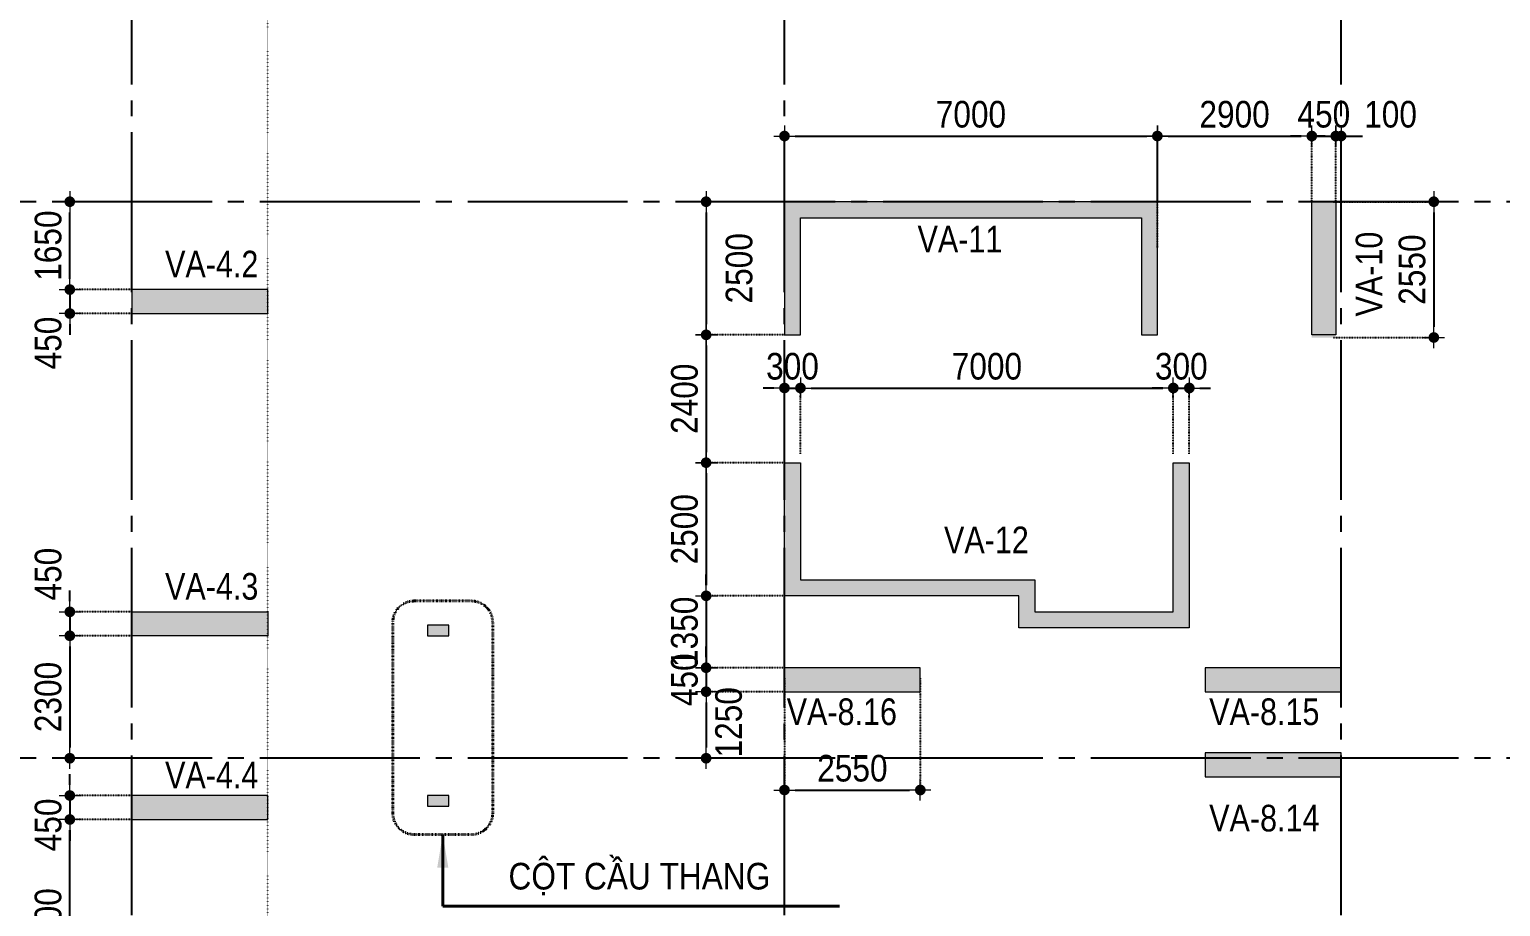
# Model space of a CAD drawing. Header units: millimetres. Extents: x -3973692 to -2843767, y 592734 to 838475.
# Drawn here: x -3750420 to -3722801, y 737796 to 754266 of the extents above; entities that cross this region are included whole.
import ezdxf
from ezdxf.enums import TextEntityAlignment as Align

# ---------------------------------------------------------------- set-up
doc = ezdxf.new("R2010")
doc.units = ezdxf.units.MM
doc.header["$MEASUREMENT"] = 0
doc.header["$PDMODE"] = 3
doc.header["$PDSIZE"] = -20
for name, pattern in [('CHG_XX_Luoi truc$0$MB_Luoi truc$0$Center101', [13, 10, -1, 1, -1]), ('DIVIDE2', [15.875, 6.35, -3.175, 0, -3.175, 0, -3.175]), ('DOT2', [0.125, 0, -0.125]), ('HIDDEN5', [2.8375, 1.25, -1.5875])]:
    doc.linetypes.add(name, pattern=pattern)
doc.layers.get('0').update_dxf_attribs({"lineweight": 9})
doc.layers.get('Defpoints').update_dxf_attribs({"color": 10, "lineweight": 0})
for name, color, linetype, lineweight in [("'S_General_Dim_1", 1, 'Continuous', 18), ("'S_General_Divide_3 Intermediate", 3, 'DIVIDE2', 40), ("'S_General_Text_2_Normal", 2, 'Continuous', 25), ('CHG_XX_Cot_Ham 1$0$Ap0302_PC', 150, 'Continuous', 9), ('CHG_XX_Cot_Ham 1$0$Ap0302_PC @ 1', 150, 'Continuous', 9), ('CHG_XX_Cot_Ham 1$0$Ap0302_PC @ 150 VP1', 150, 'Continuous', 9), ('CHG_XX_Cot_Ham 1$0$Ap0302_PC @ 150 VP2', 150, 'Continuous', 9), ('CHG_XX_Cot_Ham 1$0$Ap0302_PC @ 150 VP3', 150, 'Continuous', 9), ('CHG_XX_Cot_Ham 1$0$Ap0302_PC @ 150 VP4', 150, 'Continuous', 9), ('CHG_XX_Cot_Ham 1$0$Ap0302_PC @ 150 VP5', 150, 'Continuous', 9), ('CHG_XX_Cot_Ham 1$0$Ap0302_PC @ 150 VP6', 150, 'Continuous', 9), ('CHG_XX_Cot_Ham 1$0$Ap0302_PC @ 150 VP7', 150, 'Continuous', 9), ('CHG_XX_Cot_Ham 1$0$Ap0302_PC @ 150 VP8', 150, 'Continuous', 9), ('CHG_XX_Cot_Ham 1$0$Ap0302_PC @ 150 VP9', 150, 'Continuous', 9), ('CHG_XX_Cot_Ham 1$0$Ap0302_PC @ 150 VPModel', 150, 'Continuous', 9), ('CHG_XX_Cot_Ham 1$0$Ap0311_H', 8, 'Continuous', 15), ('CHG_XX_Cot_Ham 1$0$KTV', 47, 'Continuous', 9), ('KTH', 154, 'Continuous', 9), ('TEXT', 7, 'Continuous', 15)]:
    doc.layers.add(name, color=color, linetype=linetype, lineweight=lineweight)
for name, color, linetype in [('CHG_XX_Cot_Ham 1$0$mb_cot tang 1-3$0$Concrete Line', 6, 'Continuous'), ('CHG_XX_Luoi truc$0$Grid', 34, 'Continuous'), ('CHG_XX_Luoi truc$0$Grid Line', 251, 'CHG_XX_Luoi truc$0$MB_Luoi truc$0$Center101'), ('dim', 1, 'Continuous')]:
    doc.layers.add(name, color=color, linetype=linetype)
doc.styles.add('arial', font='arial.ttf', dxfattribs={"width": 0.85})
doc.styles.add('CHG_XX_Luoi truc$0$MB_Luoi truc$0$Grid A-F$0$VNI-HelveCB', font='')
doc.styles.add('TTP-HelCon', font='')
doc.styles.get('CHG_XX_Luoi truc$0$MB_Luoi truc$0$Grid A-F$0$VNI-HelveCB').set_extended_font_data('VNI-Helve-Condense', bold=True)
doc.styles.get('TTP-HelCon').set_extended_font_data('VNI-Helve-Condense')
doc.dimstyles.new('200', dxfattribs={"dimscale": 200, "dimtxt": 2.5, "dimasz": 1, "dimexe": 0, "dimexo": 0, "dimgap": 0.75, "dimtad": 1, "dimdec": 0, "dimrnd": 10, "dimzin": 9, "dimdsep": 46, "dimtxsty": 'arial', "dimblk1": 'DIMDOT', "dimblk2": 'DIMDOT', "dimsah": 1, "dimcen": 2, "dimdle": 3, "dimclre": 8, "dimclrt": 2, "dimadec": 0, "dimazin": 0, "dimtfac": 1, "dimtdec": 0, "dimtix": 1, "dimtmove": 2, "dimatfit": 3, "dimldrblk": 'DIMPIJL', "dimfxl": 1, "dimtvp": 1.8, "dimtolj": 1, "dimtzin": 0, "dimarcsym": 0})
doc.dimstyles.new('RHE_50', dxfattribs={"dimscale": 50, "dimtxt": 2.5, "dimasz": 1, "dimexe": 0, "dimexo": 0, "dimgap": 0.75, "dimtad": 1, "dimdec": 0, "dimzin": 9, "dimdsep": 46, "dimtxsty": 'arial', "dimblk1": 'DIMDOT', "dimblk2": 'DIMDOT', "dimsah": 1, "dimcen": 2, "dimdle": 3, "dimclre": 8, "dimclrt": 2, "dimadec": 0, "dimazin": 0, "dimtfac": 1, "dimtdec": 0, "dimtix": 1, "dimtmove": 2, "dimatfit": 3, "dimldrblk": 'DIMPIJL', "dimfxl": 1, "dimtvp": 1.8, "dimtolj": 1, "dimtzin": 0, "dimarcsym": 0})

# ---------------------------------------------------------------- blocks, each defined once
blk = doc.blocks.new('*U2841')
at = {"layer": 'CHG_XX_Luoi truc$0$Grid Line'}
blk.add_line((0, 0), (0, 608), dxfattribs=at)
at = {"layer": 'CHG_XX_Luoi truc$0$Grid', "lineweight": -2, "style": 'CHG_XX_Luoi truc$0$MB_Luoi truc$0$Grid A-F$0$VNI-HelveCB'}
for tag, p in [('GRIDSUB', (0, 617)), ('GRID', (0, -9))]:
    blk.add_attdef(tag, text='', height=5, dxfattribs=at).set_placement(p, align=Align.MIDDLE)
blk = doc.blocks.new('*U2842')
at = {"layer": 'CHG_XX_Luoi truc$0$Grid Line'}
blk.add_line((0, 0), (0, 608), dxfattribs=at)
at = {"layer": 'CHG_XX_Luoi truc$0$Grid', "lineweight": -2, "style": 'CHG_XX_Luoi truc$0$MB_Luoi truc$0$Grid A-F$0$VNI-HelveCB'}
for tag, p in [('GRIDSUB', (0, 617)), ('GRID', (0, -9))]:
    blk.add_attdef(tag, text='', height=5, dxfattribs=at).set_placement(p, align=Align.MIDDLE)
blk = doc.blocks.new('*U2843')
at = {"layer": 'CHG_XX_Luoi truc$0$Grid Line'}
blk.add_line((0, 0), (0, 438), dxfattribs=at)
at = {"layer": 'CHG_XX_Luoi truc$0$Grid', "lineweight": -2, "style": 'CHG_XX_Luoi truc$0$MB_Luoi truc$0$Grid A-F$0$VNI-HelveCB'}
for tag, p in [('GRIDSUB', (0, 447)), ('GRID', (0, -9))]:
    blk.add_attdef(tag, text='', height=5, dxfattribs=at).set_placement(p, align=Align.MIDDLE)
blk = doc.blocks.new('CHG_XX_Luoi truc')
at = {"layer": 'CHG_XX_Luoi truc$0$Grid', "xscale": 300, "yscale": 300, "zscale": 300}
for name, p in [('*U2842', (0, -12747)), ('*U2841', (12250, -12747)), ('*U2841', (22700, -12747))]:
    blk.add_blockref(name, p, dxfattribs=at)
at = {"layer": 'CHG_XX_Luoi truc$0$Grid', "xscale": 300.0000000000013, "yscale": 300.0000000000013, "zscale": 300.0000000000013, "rotation": 90}
for p in [(110703, 141050), (110703, 130600)]:
    blk.add_blockref('*U2843', p, dxfattribs=at)
blk = doc.blocks.new('*U3241')
at = {"layer": 'CHG_XX_Cot_Ham 1$0$Ap0302_PC @ 1'}
h = blk.add_hatch(color=256, dxfattribs=at)
h.dxf.hatch_style = 1
h.paths.add_polyline_path([(450, 0), (0, 0), (0, -2550), (450, -2550)])
at = {"layer": 'CHG_XX_Cot_Ham 1$0$Ap0302_PC @ 150 VP1'}
h = blk.add_hatch(color=256, dxfattribs=at)
h.dxf.hatch_style = 1
h.paths.add_polyline_path([(450, 0), (0, 0), (0, -2550), (450, -2550)])
at = {"layer": 'CHG_XX_Cot_Ham 1$0$Ap0302_PC @ 150 VP2'}
h = blk.add_hatch(color=256, dxfattribs=at)
h.dxf.hatch_style = 1
h.paths.add_polyline_path([(450, 0), (0, 0), (0, -2550), (450, -2550)])
at = {"layer": 'CHG_XX_Cot_Ham 1$0$Ap0302_PC @ 150 VP3'}
h = blk.add_hatch(color=256, dxfattribs=at)
h.dxf.hatch_style = 1
h.paths.add_polyline_path([(450, 0), (0, 0), (0, -2550), (450, -2550)])
at = {"layer": 'CHG_XX_Cot_Ham 1$0$Ap0302_PC @ 150 VP4'}
h = blk.add_hatch(color=256, dxfattribs=at)
h.dxf.hatch_style = 1
h.paths.add_polyline_path([(450, 0), (0, 0), (0, -2550), (450, -2550)])
at = {"layer": 'CHG_XX_Cot_Ham 1$0$Ap0302_PC @ 150 VP5'}
h = blk.add_hatch(color=256, dxfattribs=at)
h.dxf.hatch_style = 1
h.paths.add_polyline_path([(450, 0), (0, 0), (0, -2550), (450, -2550)])
at = {"layer": 'CHG_XX_Cot_Ham 1$0$Ap0302_PC @ 150 VP6'}
h = blk.add_hatch(color=256, dxfattribs=at)
h.dxf.hatch_style = 1
h.paths.add_polyline_path([(450, 0), (0, 0), (0, -2550), (450, -2550)])
at = {"layer": 'CHG_XX_Cot_Ham 1$0$Ap0302_PC @ 150 VP7'}
h = blk.add_hatch(color=256, dxfattribs=at)
h.dxf.hatch_style = 1
h.paths.add_polyline_path([(450, 0), (0, 0), (0, -2550), (450, -2550)])
at = {"layer": 'CHG_XX_Cot_Ham 1$0$Ap0302_PC @ 150 VP8'}
h = blk.add_hatch(color=256, dxfattribs=at)
h.dxf.hatch_style = 1
h.paths.add_polyline_path([(450, 0), (0, 0), (0, -2550), (450, -2550)])
at = {"layer": 'CHG_XX_Cot_Ham 1$0$Ap0302_PC @ 150 VP9'}
h = blk.add_hatch(color=256, dxfattribs=at)
h.dxf.hatch_style = 1
h.paths.add_polyline_path([(450, 0), (0, 0), (0, -2550), (450, -2550)])
at = {"layer": 'CHG_XX_Cot_Ham 1$0$Ap0302_PC @ 150 VPModel'}
h = blk.add_hatch(color=256, dxfattribs=at)
h.dxf.hatch_style = 1
h.paths.add_polyline_path([(450, 0), (0, 0), (0, -2550), (450, -2550)])
blk = doc.blocks.new('CHG_XX_Cot_Ham 1$0$Block A_C450x2250')
at = {"layer": 'CHG_XX_Cot_Ham 1$0$Ap0302_PC'}
blk.add_lwpolyline([(450, -2550), (0, -2550), (0, 0), (450, 0)], close=True, dxfattribs=at)
blk.add_blockref('*U3241', (0, 0), dxfattribs=at)
blk = doc.blocks.new('CHG_XX_Cot_Ham 1')
at = {"layer": 'CHG_XX_Cot_Ham 1$0$Ap0302_PC'}
blk.add_hatch(color=256, dxfattribs=at).paths.add_polyline_path([(19250, 141050), (12250, 141050), (12250, 138550), (12550, 138550), (12550, 140750), (18950, 140750), (18950, 138550), (19250, 138550), (19250, 140750), (19250, 140750)])
h = blk.add_hatch(color=256, dxfattribs=at)
h.dxf.hatch_style = 1
h.paths.add_polyline_path([(22600, 141050), (22150, 141050), (22150, 138500), (22600, 138500)])
h = blk.add_hatch(color=256, dxfattribs=at)
h.dxf.hatch_style = 1
h.paths.add_polyline_path([(16650, 133050), (19850, 133050), (19850, 136150), (19550, 136150), (19550, 133350), (16950, 133350), (16950, 133950), (12550, 133950), (12550, 136150), (12250, 136150), (12250, 133650), (16650, 133650)])
at = {"layer": 'CHG_XX_Cot_Ham 1$0$Ap0311_H'}
h = blk.add_hatch(color=256, dxfattribs=at)
h.dxf.hatch_style = 1
h.paths.add_polyline_path([(99639.2, 163400), (-10900, 163400), (-10900, 85450), (-300, 85450), (-300, 84050), (32350, 84050), (32350, -9000), (103575.5, -9000), (106050, -6022), (106050, 158254.3)])
h.paths.add_polyline_path([(99533.7, 163100), (105750, 158110.4), (105750, 90450), (105650, 90450), (105650, 90450), (105750, 90450), (105750, 13850), (105750, 13825.9), (105750, -5913.6), (103434.7, -8700), (93600, -8700), (32650, -8700), (32650, 84350), (0, 84350), (0, 85750), (-10600, 85750), (-10600, 163100), (93600, 163100)], flags=16)
at = {"layer": 'CHG_XX_Cot_Ham 1$0$KTV'}
h = blk.add_hatch(color=256, dxfattribs=at)
h.dxf.hatch_style = 1
h.paths.add_polyline_path([(5550, 133100), (5550, 132900), (5950, 132900), (5950, 133100)])
h = blk.add_hatch(color=256, dxfattribs=at)
h.dxf.hatch_style = 1
h.paths.add_polyline_path([(5550, 129900), (5550, 129700), (5950, 129700), (5950, 129900)])
at = {"layer": 'CHG_XX_Cot_Ham 1$0$Ap0302_PC'}
for points in [[(19250, 141050), (12250, 141050), (12250, 140750), (12250, 140750), (12250, 138550), (12550, 138550), (12550, 140750), (18950, 140750), (18950, 138550), (19250, 138550), (19250, 140750), (19250, 140750), (19250, 141050)], [(19850, 136150), (19850, 133050), (16650, 133050), (16650, 133650), (12250, 133650), (12250, 136150), (12550, 136150), (12550, 133950), (16950, 133950), (16950, 133350), (19550, 133350), (19550, 136150), (19850, 136150)]]:
    blk.add_lwpolyline(points, dxfattribs=at)
blk.add_lwpolyline([(22150, 141050), (22600, 141050), (22600, 138550), (22150, 138550)], close=True, dxfattribs=at)
at = {"layer": 'CHG_XX_Cot_Ham 1$0$KTV'}
for points in [[(5550, 133100), (5550, 132900), (5950, 132900), (5950, 133100)], [(5550, 129900), (5550, 129700), (5950, 129700), (5950, 129900)]]:
    blk.add_lwpolyline(points, close=True, dxfattribs=at)
at = {"layer": 'CHG_XX_Cot_Ham 1$0$Ap0302_PC', "xscale": -1, "rotation": 90}
for p in [(0, 139400), (12250, 132300), (20150, 132300), (20150, 132300), (20150, 130700), (20150, 130700), (0, 129900)]:
    blk.add_blockref('CHG_XX_Cot_Ham 1$0$Block A_C450x2250', p, dxfattribs=at)
at = {"layer": 'CHG_XX_Cot_Ham 1$0$Ap0302_PC', "rotation": 90}
blk.add_blockref('CHG_XX_Cot_Ham 1$0$Block A_C450x2250', (0, 132900), dxfattribs=at)
at = {"layer": 'CHG_XX_Cot_Ham 1$0$mb_cot tang 1-3$0$Concrete Line'}
blk.add_blockref('CHG_XX_Luoi truc', (0, 0), dxfattribs=at)
blk = doc.blocks.new('a')
at = {"layer": 'TEXT', "color": 3, "style": 'TTP-HelCon'}
for s, p in [('VA-11', (14749, -12152)), ('VA-4.2', (622, -12621)), ('VA-12', (15245, -17800)), ('VA-4.3', (622, -18672)), ('VA-8.16', (12292, -21026)), ('VA-8.15', (20224, -21026)), ('VA-4.4', (622, -22216)), ('VA-8.14', (20224, -23024))]:
    blk.add_text(s, height=500, dxfattribs=at).set_placement(p)
blk.add_text('VA-10', height=500, rotation=90, dxfattribs=at).set_placement((23474, -13355))
blk = doc.blocks.new('DIMDOT')
for p, q in [((1, 0), (-1, 0)), ((0, -1), (0, 1))]:
    blk.add_line(p, q)
at = {"const_width": 0.5}
blk.add_lwpolyline([(-0.25, 0, 1), (0.25, 0, 1)], format="xyb", close=True, dxfattribs=at)
blk = doc.blocks.new('*D1139')
at = {"layer": "'S_General_Dim_1", "color": 0, "lineweight": -2, "transparency": 16777216}
for p, q in [((-3749662, 749581), (-3749662, 749781)), ((-3749662, 749381), (-3749662, 748931)), ((-3749662, 748731), (-3749662, 748531))]:
    blk.add_line(p, q, dxfattribs=at)
at = {"layer": "'S_General_Dim_1", "color": 8, "linetype": 'HIDDEN5', "lineweight": -2, "transparency": 16777216}
for p, q in [((-3748495, 749381), (-3749662, 749381)), ((-3748495, 748931), (-3749662, 748931))]:
    blk.add_line(p, q, dxfattribs=at)
at = {"layer": 'Defpoints', "color": 0, "transparency": 16777216}
for p in [(-3748495, 749381), (-3749662, 748931), (-3748495, 748931)]:
    blk.add_point(p, dxfattribs=at)
at = {"layer": "'S_General_Dim_1", "color": 0, "lineweight": -2, "transparency": 16777216, "xscale": 200, "yscale": 200, "zscale": 200}
for p, rotation in [((-3749662, 749381), 270), ((-3749662, 748931), 90)]:
    blk.add_blockref('DIMDOT', p, dxfattribs=dict(at, rotation=rotation))
at = {"layer": "'S_General_Dim_1", "color": 2, "transparency": 16777216, "insert": (-3750067, 748377), "char_height": 500, "attachment_point": 5, "rotation": 90, "style": 'arial'}
blk.add_mtext('\\A1;450', dxfattribs=at)
blk = doc.blocks.new('DIMPIJL')
at = {"linetype": 'ByBlock'}
blk.add_solid([(-2.5, 0.42), (-2.5, -0.42), (0, 0)], dxfattribs=at)
blk = doc.blocks.new('*D1140')
at = {"layer": "'S_General_Dim_1", "color": 0, "lineweight": -2, "transparency": 16777216}
for p, q in [((-3749662, 743531), (-3749662, 743731)), ((-3749662, 743331), (-3749662, 742881)), ((-3749662, 742681), (-3749662, 742481))]:
    blk.add_line(p, q, dxfattribs=at)
at = {"layer": "'S_General_Dim_1", "color": 8, "linetype": 'HIDDEN5', "lineweight": -2, "transparency": 16777216}
for p, q in [((-3748495, 743331), (-3749662, 743331)), ((-3748495, 742881), (-3749662, 742881))]:
    blk.add_line(p, q, dxfattribs=at)
at = {"layer": 'Defpoints', "color": 0, "transparency": 16777216}
for p in [(-3748495, 743331), (-3749662, 742881), (-3748495, 742881)]:
    blk.add_point(p, dxfattribs=at)
at = {"layer": "'S_General_Dim_1", "color": 0, "lineweight": -2, "transparency": 16777216, "xscale": 200, "yscale": 200, "zscale": 200}
for p, rotation in [((-3749662, 743331), 270), ((-3749662, 742881), 90)]:
    blk.add_blockref('DIMDOT', p, dxfattribs=dict(at, rotation=rotation))
at = {"layer": "'S_General_Dim_1", "color": 2, "transparency": 16777216, "insert": (-3750067, 744038), "char_height": 500, "attachment_point": 5, "rotation": 90, "style": 'arial'}
blk.add_mtext('\\A1;450', dxfattribs=at)
blk = doc.blocks.new('*D1141')
at = {"layer": "'S_General_Dim_1", "color": 0, "lineweight": -2, "transparency": 16777216}
for p, q in [((-3749662, 740081), (-3749662, 740281)), ((-3749662, 739881), (-3749662, 739431)), ((-3749662, 739231), (-3749662, 739031))]:
    blk.add_line(p, q, dxfattribs=at)
at = {"layer": "'S_General_Dim_1", "color": 8, "linetype": 'HIDDEN5', "lineweight": -2, "transparency": 16777216}
for p, q in [((-3748495, 739881), (-3749662, 739881)), ((-3748495, 739431), (-3749662, 739431))]:
    blk.add_line(p, q, dxfattribs=at)
at = {"layer": 'Defpoints', "color": 0, "transparency": 16777216}
for p in [(-3748495, 739881), (-3749662, 739431), (-3748495, 739431)]:
    blk.add_point(p, dxfattribs=at)
at = {"layer": "'S_General_Dim_1", "color": 0, "lineweight": -2, "transparency": 16777216, "xscale": 200, "yscale": 200, "zscale": 200}
for p, rotation in [((-3749662, 739881), 270), ((-3749662, 739431), 90)]:
    blk.add_blockref('DIMDOT', p, dxfattribs=dict(at, rotation=rotation))
at = {"layer": "'S_General_Dim_1", "color": 2, "transparency": 16777216, "insert": (-3750067, 739330), "char_height": 500, "attachment_point": 5, "rotation": 90, "style": 'arial'}
blk.add_mtext('\\A1;450', dxfattribs=at)
blk = doc.blocks.new('*D1169')
at = {"layer": "'S_General_Dim_1", "color": 8, "linetype": 'HIDDEN5', "lineweight": -2, "transparency": 16777216}
for p, q in [((-3749272, 751031), (-3749662, 751031)), ((-3748495, 749381), (-3749662, 749381))]:
    blk.add_line(p, q, dxfattribs=at)
at = {"layer": "'S_General_Dim_1", "color": 0, "lineweight": -2, "transparency": 16777216}
blk.add_line((-3749662, 749581), (-3749662, 750831), dxfattribs=at)
at = {"layer": 'Defpoints', "color": 0, "transparency": 16777216}
for p in [(-3749662, 751031), (-3749272, 751031), (-3748495, 749381)]:
    blk.add_point(p, dxfattribs=at)
at = {"layer": "'S_General_Dim_1", "color": 0, "lineweight": -2, "transparency": 16777216, "xscale": 200, "yscale": 200, "zscale": 200}
for p, rotation in [((-3749662, 751031), 90), ((-3749662, 749381), 270)]:
    blk.add_blockref('DIMDOT', p, dxfattribs=dict(at, rotation=rotation))
at = {"layer": "'S_General_Dim_1", "color": 2, "transparency": 16777216, "insert": (-3750067, 750206), "char_height": 500, "attachment_point": 5, "rotation": 90, "style": 'arial'}
blk.add_mtext('\\A1;1650', dxfattribs=at)
blk = doc.blocks.new('*D1171')
at = {"layer": "'S_General_Dim_1", "color": 8, "linetype": 'HIDDEN5', "lineweight": -2, "transparency": 16777216}
for p, q in [((-3748495, 739431), (-3749662, 739431)), ((-3749272, 735531), (-3749662, 735531))]:
    blk.add_line(p, q, dxfattribs=at)
at = {"layer": "'S_General_Dim_1", "color": 0, "lineweight": -2, "transparency": 16777216}
blk.add_line((-3749662, 735731), (-3749662, 739231), dxfattribs=at)
at = {"layer": 'Defpoints', "color": 0, "transparency": 16777216}
for p in [(-3749662, 739431), (-3748495, 739431), (-3749272, 735531)]:
    blk.add_point(p, dxfattribs=at)
at = {"layer": "'S_General_Dim_1", "color": 0, "lineweight": -2, "transparency": 16777216, "xscale": 200, "yscale": 200, "zscale": 200}
for p, rotation in [((-3749662, 739431), 90), ((-3749662, 735531), 270)]:
    blk.add_blockref('DIMDOT', p, dxfattribs=dict(at, rotation=rotation))
at = {"layer": "'S_General_Dim_1", "color": 2, "transparency": 16777216, "insert": (-3750068, 737481), "char_height": 500, "attachment_point": 5, "rotation": 90, "style": 'arial'}
blk.add_mtext('\\A1;3900', dxfattribs=at)
blk = doc.blocks.new('*D1172')
at = {"layer": "'S_General_Dim_1", "color": 8, "linetype": 'HIDDEN5', "lineweight": -2, "transparency": 16777216}
for p, q in [((-3748495, 742881), (-3749662, 742881)), ((-3749275, 740581), (-3749662, 740581))]:
    blk.add_line(p, q, dxfattribs=at)
at = {"layer": "'S_General_Dim_1", "color": 0, "lineweight": -2, "transparency": 16777216}
blk.add_line((-3749662, 742681), (-3749662, 740781), dxfattribs=at)
at = {"layer": 'Defpoints', "color": 0, "transparency": 16777216}
for p in [(-3748495, 742881), (-3749662, 740581), (-3749275, 740581)]:
    blk.add_point(p, dxfattribs=at)
at = {"layer": "'S_General_Dim_1", "color": 0, "lineweight": -2, "transparency": 16777216, "xscale": 200, "yscale": 200, "zscale": 200}
for p, rotation in [((-3749662, 742881), 90), ((-3749662, 740581), 270)]:
    blk.add_blockref('DIMDOT', p, dxfattribs=dict(at, rotation=rotation))
at = {"layer": "'S_General_Dim_1", "color": 2, "transparency": 16777216, "insert": (-3750068, 741731), "char_height": 500, "attachment_point": 5, "rotation": 90, "style": 'arial'}
blk.add_mtext('\\A1;2300', dxfattribs=at)
blk = doc.blocks.new('*D1245')
at = {"layer": "'S_General_Dim_1", "color": 8, "linetype": 'HIDDEN5', "lineweight": -2, "transparency": 16777216}
for p, q in [((-3736245, 748531), (-3737716, 748531)), ((-3736245, 746131), (-3737716, 746131))]:
    blk.add_line(p, q, dxfattribs=at)
at = {"layer": "'S_General_Dim_1", "color": 0, "lineweight": -2, "transparency": 16777216}
blk.add_line((-3737716, 748331), (-3737716, 746331), dxfattribs=at)
at = {"layer": 'Defpoints', "color": 0, "transparency": 16777216}
for p in [(-3736245, 748531), (-3737716, 746131), (-3736245, 746131)]:
    blk.add_point(p, dxfattribs=at)
at = {"layer": "'S_General_Dim_1", "color": 0, "lineweight": -2, "transparency": 16777216, "xscale": 200, "yscale": 200, "zscale": 200}
for p, rotation in [((-3737716, 748531), 90), ((-3737716, 746131), 270)]:
    blk.add_blockref('DIMDOT', p, dxfattribs=dict(at, rotation=rotation))
at = {"layer": "'S_General_Dim_1", "color": 2, "transparency": 16777216, "insert": (-3738121, 747331), "char_height": 500, "attachment_point": 5, "rotation": 90, "style": 'arial'}
blk.add_mtext('\\A1;2400', dxfattribs=at)
blk = doc.blocks.new('*D1246')
at = {"layer": "'S_General_Dim_1", "color": 8, "linetype": 'HIDDEN5', "lineweight": -2, "transparency": 16777216}
for p, q in [((-3736245, 746131), (-3737716, 746131)), ((-3736245, 743631), (-3737716, 743631))]:
    blk.add_line(p, q, dxfattribs=at)
at = {"layer": "'S_General_Dim_1", "color": 0, "lineweight": -2, "transparency": 16777216}
blk.add_line((-3737716, 745931), (-3737716, 743831), dxfattribs=at)
at = {"layer": 'Defpoints', "color": 0, "transparency": 16777216}
for p in [(-3736245, 746131), (-3737716, 743631), (-3736245, 743631)]:
    blk.add_point(p, dxfattribs=at)
at = {"layer": "'S_General_Dim_1", "color": 0, "lineweight": -2, "transparency": 16777216, "xscale": 200, "yscale": 200, "zscale": 200}
for p, rotation in [((-3737716, 746131), 90), ((-3737716, 743631), 270)]:
    blk.add_blockref('DIMDOT', p, dxfattribs=dict(at, rotation=rotation))
at = {"layer": "'S_General_Dim_1", "color": 2, "transparency": 16777216, "insert": (-3738121, 744881), "char_height": 500, "attachment_point": 5, "rotation": 90, "style": 'arial'}
blk.add_mtext('\\A1;2500', dxfattribs=at)
blk = doc.blocks.new('*D1247')
at = {"layer": "'S_General_Dim_1", "color": 0, "lineweight": -2, "transparency": 16777216}
for p, q in [((-3737716, 743831), (-3737716, 744031)), ((-3737716, 743631), (-3737716, 742281)), ((-3737716, 742081), (-3737716, 741881))]:
    blk.add_line(p, q, dxfattribs=at)
at = {"layer": "'S_General_Dim_1", "color": 8, "linetype": 'HIDDEN5', "lineweight": -2, "transparency": 16777216}
for p, q in [((-3736245, 743631), (-3737716, 743631)), ((-3736245, 742281), (-3737716, 742281))]:
    blk.add_line(p, q, dxfattribs=at)
at = {"layer": 'Defpoints', "color": 0, "transparency": 16777216}
for p in [(-3736245, 743631), (-3737716, 742281), (-3736245, 742281)]:
    blk.add_point(p, dxfattribs=at)
at = {"layer": "'S_General_Dim_1", "color": 0, "lineweight": -2, "transparency": 16777216, "xscale": 200, "yscale": 200, "zscale": 200}
for p, rotation in [((-3737716, 743631), 270), ((-3737716, 742281), 90)]:
    blk.add_blockref('DIMDOT', p, dxfattribs=dict(at, rotation=rotation))
at = {"layer": "'S_General_Dim_1", "color": 2, "transparency": 16777216, "insert": (-3738121, 742956), "char_height": 500, "attachment_point": 5, "rotation": 90, "style": 'arial'}
blk.add_mtext('\\A1;1350', dxfattribs=at)
blk = doc.blocks.new('*D1248')
at = {"layer": "'S_General_Dim_1", "color": 0, "lineweight": -2, "transparency": 16777216}
for p, q in [((-3737716, 742481), (-3737716, 742681)), ((-3737716, 742281), (-3737716, 741831)), ((-3737716, 741631), (-3737716, 741431))]:
    blk.add_line(p, q, dxfattribs=at)
at = {"layer": "'S_General_Dim_1", "color": 8, "linetype": 'HIDDEN5', "lineweight": -2, "transparency": 16777216}
for p, q in [((-3736245, 742281), (-3737716, 742281)), ((-3736245, 741831), (-3737716, 741831))]:
    blk.add_line(p, q, dxfattribs=at)
at = {"layer": 'Defpoints', "color": 0, "transparency": 16777216}
for p in [(-3736245, 742281), (-3737716, 741831), (-3736245, 741831)]:
    blk.add_point(p, dxfattribs=at)
at = {"layer": "'S_General_Dim_1", "color": 0, "lineweight": -2, "transparency": 16777216, "xscale": 200, "yscale": 200, "zscale": 200}
for p, rotation in [((-3737716, 742281), 270), ((-3737716, 741831), 90)]:
    blk.add_blockref('DIMDOT', p, dxfattribs=dict(at, rotation=rotation))
at = {"layer": "'S_General_Dim_1", "color": 2, "transparency": 16777216, "insert": (-3738121, 742056), "char_height": 500, "attachment_point": 5, "rotation": 90, "style": 'arial'}
blk.add_mtext('\\A1;450', dxfattribs=at)
blk = doc.blocks.new('*D1233')
at = {"layer": "'S_General_Dim_1", "color": 8, "linetype": 'HIDDEN5', "lineweight": -2, "transparency": 16777216}
for p, q in [((-3736245, 741831), (-3737716, 741831)), ((-3736245, 740581), (-3737716, 740581))]:
    blk.add_line(p, q, dxfattribs=at)
at = {"layer": "'S_General_Dim_1", "color": 0, "lineweight": -2, "transparency": 16777216}
blk.add_line((-3737716, 741631), (-3737716, 740781), dxfattribs=at)
at = {"layer": 'Defpoints', "color": 0, "transparency": 16777216}
for p in [(-3736245, 741831), (-3737716, 740581), (-3736245, 740581)]:
    blk.add_point(p, dxfattribs=at)
at = {"layer": "'S_General_Dim_1", "color": 0, "lineweight": -2, "transparency": 16777216, "xscale": 200, "yscale": 200, "zscale": 200}
for p, rotation in [((-3737716, 741831), 90), ((-3737716, 740581), 270)]:
    blk.add_blockref('DIMDOT', p, dxfattribs=dict(at, rotation=rotation))
at = {"layer": "'S_General_Dim_1", "color": 2, "transparency": 16777216, "insert": (-3737292, 741256), "char_height": 500, "attachment_point": 5, "rotation": 90, "style": 'arial'}
blk.add_mtext('\\A1;1250', dxfattribs=at)
blk = doc.blocks.new('*D1234')
at = {"layer": "'S_General_Dim_1", "color": 8, "linetype": 'HIDDEN5', "lineweight": -2, "transparency": 16777216}
for p, q in [((-3736245, 751031), (-3737716, 751031)), ((-3736245, 748531), (-3737716, 748531))]:
    blk.add_line(p, q, dxfattribs=at)
at = {"layer": "'S_General_Dim_1", "color": 0, "lineweight": -2, "transparency": 16777216}
blk.add_line((-3737716, 750831), (-3737716, 748731), dxfattribs=at)
at = {"layer": 'Defpoints', "color": 0, "transparency": 16777216}
for p in [(-3736245, 751031), (-3737716, 748531), (-3736245, 748531)]:
    blk.add_point(p, dxfattribs=at)
at = {"layer": "'S_General_Dim_1", "color": 0, "lineweight": -2, "transparency": 16777216, "xscale": 200, "yscale": 200, "zscale": 200}
for p, rotation in [((-3737716, 751031), 90), ((-3737716, 748531), 270)]:
    blk.add_blockref('DIMDOT', p, dxfattribs=dict(at, rotation=rotation))
at = {"layer": "'S_General_Dim_1", "color": 2, "transparency": 16777216, "insert": (-3737095, 749781), "char_height": 500, "attachment_point": 5, "rotation": 90, "style": 'arial'}
blk.add_mtext('\\A1;2500', dxfattribs=at)
blk = doc.blocks.new('*D1235')
at = {"layer": "'S_General_Dim_1", "color": 0, "lineweight": -2, "transparency": 16777216}
for p, q in [((-3736445, 747533), (-3736645, 747533)), ((-3736245, 747533), (-3735945, 747533)), ((-3735745, 747533), (-3735545, 747533))]:
    blk.add_line(p, q, dxfattribs=at)
at = {"layer": "'S_General_Dim_1", "color": 8, "linetype": 'HIDDEN5', "lineweight": -2, "transparency": 16777216}
for p, q in [((-3736245, 746300), (-3736245, 747533)), ((-3735945, 746300), (-3735945, 747533))]:
    blk.add_line(p, q, dxfattribs=at)
at = {"layer": 'Defpoints', "color": 0, "transparency": 16777216}
for p in [(-3735945, 747533), (-3736245, 746300), (-3735945, 746300)]:
    blk.add_point(p, dxfattribs=at)
at = {"layer": "'S_General_Dim_1", "color": 0, "lineweight": -2, "transparency": 16777216, "xscale": 200, "yscale": 200, "zscale": 200}
blk.add_blockref('DIMDOT', (-3736245, 747533), dxfattribs=at)
at = {"layer": "'S_General_Dim_1", "color": 0, "lineweight": -2, "transparency": 16777216, "xscale": 200, "yscale": 200, "zscale": 200, "rotation": 180}
blk.add_blockref('DIMDOT', (-3735945, 747533), dxfattribs=at)
at = {"layer": "'S_General_Dim_1", "color": 2, "transparency": 16777216, "insert": (-3736095, 747938), "char_height": 500, "attachment_point": 5, "style": 'arial'}
blk.add_mtext('\\A1;300', dxfattribs=at)
blk = doc.blocks.new('*D1236')
at = {"layer": "'S_General_Dim_1", "color": 8, "linetype": 'HIDDEN5', "lineweight": -2, "transparency": 16777216}
for p, q in [((-3735945, 746300), (-3735945, 747533)), ((-3728945, 746300), (-3728945, 747533))]:
    blk.add_line(p, q, dxfattribs=at)
at = {"layer": "'S_General_Dim_1", "color": 0, "lineweight": -2, "transparency": 16777216}
blk.add_line((-3735745, 747533), (-3729145, 747533), dxfattribs=at)
at = {"layer": 'Defpoints', "color": 0, "transparency": 16777216}
for p in [(-3728945, 747533), (-3735945, 746300), (-3728945, 746300)]:
    blk.add_point(p, dxfattribs=at)
at = {"layer": "'S_General_Dim_1", "color": 0, "lineweight": -2, "transparency": 16777216, "xscale": 200, "yscale": 200, "zscale": 200, "rotation": 180}
blk.add_blockref('DIMDOT', (-3735945, 747533), dxfattribs=at)
at = {"layer": "'S_General_Dim_1", "color": 0, "lineweight": -2, "transparency": 16777216, "xscale": 200, "yscale": 200, "zscale": 200}
blk.add_blockref('DIMDOT', (-3728945, 747533), dxfattribs=at)
at = {"layer": "'S_General_Dim_1", "color": 2, "transparency": 16777216, "insert": (-3732445, 747938), "char_height": 500, "attachment_point": 5, "style": 'arial'}
blk.add_mtext('\\A1;7000', dxfattribs=at)
blk = doc.blocks.new('*D1237')
at = {"layer": "'S_General_Dim_1", "color": 0, "lineweight": -2, "transparency": 16777216}
for p, q in [((-3729145, 747533), (-3729345, 747533)), ((-3728945, 747533), (-3728645, 747533)), ((-3728445, 747533), (-3728245, 747533))]:
    blk.add_line(p, q, dxfattribs=at)
at = {"layer": "'S_General_Dim_1", "color": 8, "linetype": 'HIDDEN5', "lineweight": -2, "transparency": 16777216}
for p, q in [((-3728945, 746300), (-3728945, 747533)), ((-3728645, 746300), (-3728645, 747533))]:
    blk.add_line(p, q, dxfattribs=at)
at = {"layer": 'Defpoints', "color": 0, "transparency": 16777216}
for p in [(-3728645, 747533), (-3728945, 746300), (-3728645, 746300)]:
    blk.add_point(p, dxfattribs=at)
at = {"layer": "'S_General_Dim_1", "color": 0, "lineweight": -2, "transparency": 16777216, "xscale": 200, "yscale": 200, "zscale": 200}
blk.add_blockref('DIMDOT', (-3728945, 747533), dxfattribs=at)
at = {"layer": "'S_General_Dim_1", "color": 0, "lineweight": -2, "transparency": 16777216, "xscale": 200, "yscale": 200, "zscale": 200, "rotation": 180}
blk.add_blockref('DIMDOT', (-3728645, 747533), dxfattribs=at)
at = {"layer": "'S_General_Dim_1", "color": 2, "transparency": 16777216, "insert": (-3728795, 747938), "char_height": 500, "attachment_point": 5, "style": 'arial'}
blk.add_mtext('\\A1;300', dxfattribs=at)
blk = doc.blocks.new('*D1238')
at = {"layer": "'S_General_Dim_1", "color": 8, "linetype": 'HIDDEN5', "lineweight": -2, "transparency": 16777216}
for p, q in [((-3729245, 751031), (-3729245, 752264)), ((-3726345, 751031), (-3726345, 752264))]:
    blk.add_line(p, q, dxfattribs=at)
at = {"layer": "'S_General_Dim_1", "color": 0, "lineweight": -2, "transparency": 16777216}
blk.add_line((-3729045, 752264), (-3726545, 752264), dxfattribs=at)
at = {"layer": 'Defpoints', "color": 0, "transparency": 16777216}
for p in [(-3726345, 752264), (-3729245, 751031), (-3726345, 751031)]:
    blk.add_point(p, dxfattribs=at)
at = {"layer": "'S_General_Dim_1", "color": 0, "lineweight": -2, "transparency": 16777216, "xscale": 200, "yscale": 200, "zscale": 200, "rotation": 180}
blk.add_blockref('DIMDOT', (-3729245, 752264), dxfattribs=at)
at = {"layer": "'S_General_Dim_1", "color": 0, "lineweight": -2, "transparency": 16777216, "xscale": 200, "yscale": 200, "zscale": 200}
blk.add_blockref('DIMDOT', (-3726345, 752264), dxfattribs=at)
at = {"layer": "'S_General_Dim_1", "color": 2, "transparency": 16777216, "insert": (-3727795, 752670), "char_height": 500, "attachment_point": 5, "style": 'arial'}
blk.add_mtext('\\A1;2900', dxfattribs=at)
blk = doc.blocks.new('*D1239')
at = {"layer": "'S_General_Dim_1", "color": 0, "lineweight": -2, "transparency": 16777216}
for p, q in [((-3726545, 752264), (-3726745, 752264)), ((-3726345, 752264), (-3725895, 752264)), ((-3725695, 752264), (-3725495, 752264))]:
    blk.add_line(p, q, dxfattribs=at)
at = {"layer": "'S_General_Dim_1", "color": 8, "linetype": 'HIDDEN5', "lineweight": -2, "transparency": 16777216}
for p, q in [((-3726345, 751031), (-3726345, 752264)), ((-3725895, 751031), (-3725895, 752264))]:
    blk.add_line(p, q, dxfattribs=at)
at = {"layer": 'Defpoints', "color": 0, "transparency": 16777216}
for p in [(-3725895, 752264), (-3726345, 751031), (-3725895, 751031)]:
    blk.add_point(p, dxfattribs=at)
at = {"layer": "'S_General_Dim_1", "color": 0, "lineweight": -2, "transparency": 16777216, "xscale": 200, "yscale": 200, "zscale": 200}
blk.add_blockref('DIMDOT', (-3726345, 752264), dxfattribs=at)
at = {"layer": "'S_General_Dim_1", "color": 0, "lineweight": -2, "transparency": 16777216, "xscale": 200, "yscale": 200, "zscale": 200, "rotation": 180}
blk.add_blockref('DIMDOT', (-3725895, 752264), dxfattribs=at)
at = {"layer": "'S_General_Dim_1", "color": 2, "transparency": 16777216, "insert": (-3726120, 752670), "char_height": 500, "attachment_point": 5, "style": 'arial'}
blk.add_mtext('\\A1;450', dxfattribs=at)
blk = doc.blocks.new('*D1240')
at = {"layer": "'S_General_Dim_1", "color": 0, "lineweight": -2, "transparency": 16777216}
for p, q in [((-3726095, 752264), (-3726295, 752264)), ((-3725895, 752264), (-3725795, 752264)), ((-3725595, 752264), (-3725395, 752264))]:
    blk.add_line(p, q, dxfattribs=at)
at = {"layer": "'S_General_Dim_1", "color": 8, "linetype": 'HIDDEN5', "lineweight": -2, "transparency": 16777216}
for p, q in [((-3725895, 751031), (-3725895, 752264)), ((-3725795, 751031), (-3725795, 752264))]:
    blk.add_line(p, q, dxfattribs=at)
at = {"layer": 'Defpoints', "color": 0, "transparency": 16777216}
for p in [(-3725795, 752264), (-3725895, 751031), (-3725795, 751031)]:
    blk.add_point(p, dxfattribs=at)
at = {"layer": "'S_General_Dim_1", "color": 0, "lineweight": -2, "transparency": 16777216, "xscale": 200, "yscale": 200, "zscale": 200}
blk.add_blockref('DIMDOT', (-3725895, 752264), dxfattribs=at)
at = {"layer": "'S_General_Dim_1", "color": 0, "lineweight": -2, "transparency": 16777216, "xscale": 200, "yscale": 200, "zscale": 200, "rotation": 180}
blk.add_blockref('DIMDOT', (-3725795, 752264), dxfattribs=at)
at = {"layer": "'S_General_Dim_1", "color": 2, "transparency": 16777216, "insert": (-3724867, 752670), "char_height": 500, "attachment_point": 5, "style": 'arial'}
blk.add_mtext('\\A1;100', dxfattribs=at)
blk = doc.blocks.new('*D1256')
at = {"layer": "'S_General_Dim_1", "color": 8, "linetype": 'HIDDEN5', "lineweight": -2, "transparency": 16777216}
for p, q in [((-3725945, 751031), (-3724055, 751031)), ((-3725945, 748481), (-3724055, 748481))]:
    blk.add_line(p, q, dxfattribs=at)
at = {"layer": "'S_General_Dim_1", "color": 0, "lineweight": -2, "transparency": 16777216}
blk.add_line((-3724055, 750831), (-3724055, 748681), dxfattribs=at)
at = {"layer": 'Defpoints', "color": 0, "transparency": 16777216}
for p in [(-3725945, 751031), (-3725945, 748481), (-3724055, 748481)]:
    blk.add_point(p, dxfattribs=at)
at = {"layer": "'S_General_Dim_1", "color": 0, "lineweight": -2, "transparency": 16777216, "xscale": 200, "yscale": 200, "zscale": 200}
for p, rotation in [((-3724055, 751031), 90), ((-3724055, 748481), 270)]:
    blk.add_blockref('DIMDOT', p, dxfattribs=dict(at, rotation=rotation))
at = {"layer": "'S_General_Dim_1", "color": 2, "transparency": 16777216, "insert": (-3724461, 749756), "char_height": 500, "attachment_point": 5, "rotation": 90, "style": 'arial'}
blk.add_mtext('\\A1;2550', dxfattribs=at)
blk = doc.blocks.new('*D2641')
at = {"layer": 'Defpoints', "color": 0, "transparency": 16777216}
for p in [(-3729245, 752264), (-3736245, 750164), (-3729245, 750164)]:
    blk.add_point(p, dxfattribs=at)
at = {"layer": 'KTH', "color": 8, "linetype": 'HIDDEN5', "lineweight": -2, "transparency": 16777216}
for p, q in [((-3736245, 750164), (-3736245, 752264)), ((-3729245, 750164), (-3729245, 752264))]:
    blk.add_line(p, q, dxfattribs=at)
at = {"layer": 'KTH', "color": 0, "lineweight": -2, "transparency": 16777216}
blk.add_line((-3736045, 752264), (-3729445, 752264), dxfattribs=at)
at = {"layer": 'KTH', "color": 0, "lineweight": -2, "transparency": 16777216, "xscale": 200, "yscale": 200, "zscale": 200, "rotation": 180}
blk.add_blockref('DIMDOT', (-3736245, 752264), dxfattribs=at)
at = {"layer": 'KTH', "color": 0, "lineweight": -2, "transparency": 16777216, "xscale": 200, "yscale": 200, "zscale": 200}
blk.add_blockref('DIMDOT', (-3729245, 752264), dxfattribs=at)
at = {"layer": 'KTH', "color": 2, "transparency": 16777216, "insert": (-3732745, 752670), "char_height": 500, "attachment_point": 5, "style": 'arial'}
blk.add_mtext('\\A1;7000', dxfattribs=at)
blk = doc.blocks.new('*D2642')
at = {"layer": 'Defpoints', "color": 0, "transparency": 16777216}
for p in [(-3736245, 742085), (-3733695, 742085), (-3733695, 739985)]:
    blk.add_point(p, dxfattribs=at)
at = {"layer": 'KTH', "color": 8, "linetype": 'HIDDEN5', "lineweight": -2, "transparency": 16777216}
for p, q in [((-3736245, 742085), (-3736245, 739985)), ((-3733695, 742085), (-3733695, 739985))]:
    blk.add_line(p, q, dxfattribs=at)
at = {"layer": 'KTH', "color": 0, "lineweight": -2, "transparency": 16777216}
blk.add_line((-3736045, 739985), (-3733895, 739985), dxfattribs=at)
at = {"layer": 'KTH', "color": 0, "lineweight": -2, "transparency": 16777216, "xscale": 200, "yscale": 200, "zscale": 200, "rotation": 180}
blk.add_blockref('DIMDOT', (-3736245, 739985), dxfattribs=at)
at = {"layer": 'KTH', "color": 0, "lineweight": -2, "transparency": 16777216, "xscale": 200, "yscale": 200, "zscale": 200}
blk.add_blockref('DIMDOT', (-3733695, 739985), dxfattribs=at)
at = {"layer": 'KTH', "color": 2, "transparency": 16777216, "insert": (-3734970, 740391), "char_height": 500, "attachment_point": 5, "style": 'arial'}
blk.add_mtext('\\A1;2550', dxfattribs=at)
blk = doc.blocks.new('CT')
at = {"layer": "'S_General_Divide_3 Intermediate", "ltscale": 0.5}
blk.add_lwpolyline([(6372, 129168), (5297, 129168, -0.414214), (4897, 129568), (4897, 133153, -0.414214), (5297, 133553), (6372, 133553, -0.414214), (6772, 133153), (6772, 129568, -0.414214)], format="xyb", close=True, dxfattribs=at)
at = {"layer": "'S_General_Text_2_Normal", "ltscale": 1500, "style": 'arial', "width": 0.85}
blk.add_text('CỘT CẦU THANG', height=500, dxfattribs=at).set_placement((7069, 128636), align=Align.TOP_LEFT)
at = {"layer": "'S_General_Dim_1", "color": 1}
blk.add_leader([(5835, 129168), (5835, 127821), (13280, 127821)], dimstyle='RHE_50', override={"dimasz": 5}, dxfattribs=at)

msp = doc.modelspace()

# ---------------------------------------------------------------- linework, layer by layer
at = {"layer": 'dim', "linetype": 'DOT2', "ltscale": 10}
msp.add_line((-3745945.2, 717606), (-3745945.2, 755431), dxfattribs=at)

# ---------------------------------------------------------------- block references
at = {"layer": "'S_General_Divide_3 Intermediate"}
for name in ['CHG_XX_Cot_Ham 1', 'CT']:
    msp.add_blockref(name, (-3748495.2, 609981), dxfattribs=at)
at = {"layer": 'TEXT'}
msp.add_blockref('a', (-3748495.2, 762231), dxfattribs=at)

# ---------------------------------------------------------------- dimensions: what is measured, and where the dimension line sits
at = {"layer": "'S_General_Dim_1"}
for base, p1, p2, picture, middle in [((-3726345.2, 752264.4), (-3729245.2, 751031), (-3726345.2, 751031), '*D1238', (-3727795.2, 752669.7)), ((-3725895.2, 752264.4), (-3726345.2, 751031), (-3725895.2, 751031), '*D1239', (-3726120.2, 752669.7)), ((-3735945.2, 747533), (-3736245.2, 746299.6), (-3735945.2, 746299.6), '*D1235', (-3736095.2, 747938.5)), ((-3728945.2, 747533), (-3735945.2, 746299.6), (-3728945.2, 746299.6), '*D1236', (-3732445.2, 747938.3)), ((-3728645.2, 747533), (-3728945.2, 746299.6), (-3728645.2, 746299.6), '*D1237', (-3728795.2, 747938.5))]:
    dim = msp.add_linear_dim(base=base, p1=p1, p2=p2, dimstyle='200', dxfattribs=at)
    dim.commit()
    dim.dimension.update_dxf_attribs({"geometry": picture, "text_midpoint": middle})
dim = msp.add_linear_dim(base=(-3725795.2, 752264.4), p1=(-3725895.2, 751031), p2=(-3725795.2, 751031), dimstyle='200', dxfattribs=at)
dim.commit()
dim.dimension.update_dxf_attribs({"geometry": '*D1240', "text_midpoint": (-3724867.2, 752669.7), "dimtype": 160})
for base, p1, p2, picture, middle in [((-3749662.1, 751031), (-3748495.2, 749381), (-3749272.2, 751031), '*D1169', (-3750067.3, 750206)), ((-3724055.3, 748481), (-3725945.2, 751031), (-3725945.2, 748481), '*D1256', (-3724460.6, 749756)), ((-3737715.9, 746131), (-3736245.2, 748531), (-3736245.2, 746131), '*D1245', (-3738121.2, 747331)), ((-3737715.9, 743631), (-3736245.2, 746131), (-3736245.2, 743631), '*D1246', (-3738121.2, 744881)), ((-3737715.9, 742281), (-3736245.2, 743631), (-3736245.2, 742281), '*D1247', (-3738121.4, 742956)), ((-3749662.1, 740581), (-3748495.2, 742881), (-3749275, 740581), '*D1172', (-3750067.5, 741731)), ((-3737715.9, 741831), (-3736245.2, 742281), (-3736245.2, 741831), '*D1248', (-3738121.2, 742056)), ((-3749662.1, 739431), (-3749272.2, 735531), (-3748495.2, 739431), '*D1171', (-3750067.5, 737481))]:
    dim = msp.add_linear_dim(base=base, p1=p1, p2=p2, angle=90, dimstyle='200', dxfattribs=at)
    dim.commit()
    dim.dimension.update_dxf_attribs({"geometry": picture, "text_midpoint": middle})
for base, p1, p2, picture, middle in [((-3737715.9, 748531), (-3736245.2, 751031), (-3736245.2, 748531), '*D1234', (-3737094.5, 749781)), ((-3749662.1, 748931), (-3748495.2, 749381), (-3748495.2, 748931), '*D1139', (-3750067.3, 748377.3)), ((-3749662.1, 742881), (-3748495.2, 743331), (-3748495.2, 742881), '*D1140', (-3750067.3, 744037.8)), ((-3737715.9, 740581), (-3736245.2, 741831), (-3736245.2, 740581), '*D1233', (-3737292.1, 741256)), ((-3749662.1, 739431), (-3748495.2, 739881), (-3748495.2, 739431), '*D1141', (-3750067.3, 739329.8))]:
    dim = msp.add_linear_dim(base=base, p1=p1, p2=p2, angle=90, dimstyle='200', dxfattribs=at)
    dim.commit()
    dim.dimension.update_dxf_attribs({"geometry": picture, "text_midpoint": middle, "dimtype": 160})
at = {"layer": 'KTH'}
for base, p1, p2, picture, middle in [((-3729245.2, 752264.4), (-3736245.2, 750164.4), (-3729245.2, 750164.4), '*D2641', (-3732745.2, 752669.7)), ((-3733695.2, 739985.4), (-3736245.2, 742085.4), (-3733695.2, 742085.4), '*D2642', (-3734970.2, 740390.7))]:
    dim = msp.add_linear_dim(base=base, p1=p1, p2=p2, dimstyle='200', dxfattribs=at)
    dim.commit()
    dim.dimension.update_dxf_attribs({"geometry": picture, "text_midpoint": middle})

doc.saveas('drawing.dxf')
